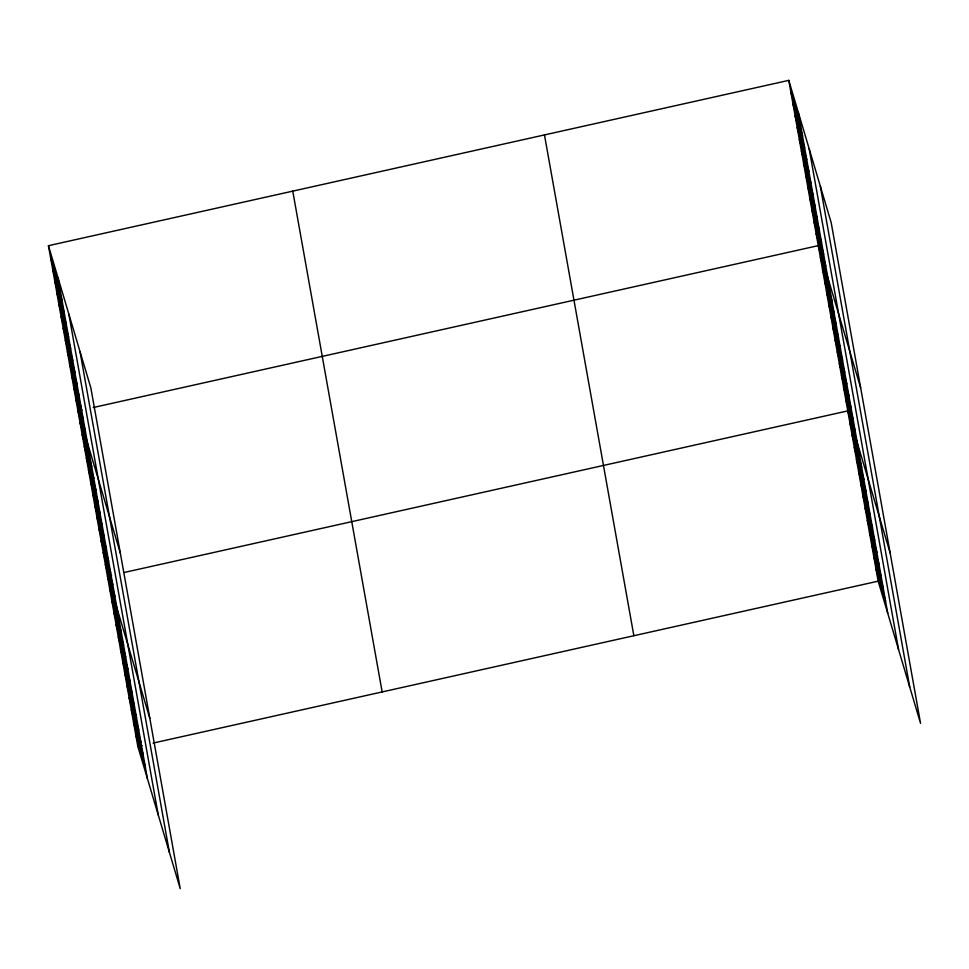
<?xml version="1.0" encoding="UTF-8"?>
<svg xmlns="http://www.w3.org/2000/svg" width="969" height="969" viewBox="0 0 969 969"><rect width="100%" height="100%" fill="white"/><g stroke="black" fill="none" stroke-linecap="round" stroke-linejoin="round"><path stroke-width="1.45" d="M48.45 245.69L90.832 387.83L180.222 888.634L137.84 746.481L48.45 245.69L788.778 80.366L831.16 222.519L920.55 723.31L878.168 581.17L788.778 80.366M82.111 410.02L77.956 410.953L120.326 553.105M93.218 407.537L818.284 245.629L860.654 387.782M111.617 575.283L107.45 576.216L149.832 718.368M124.105 572.497L847.778 410.892L890.16 553.045M137.84 746.481L142.007 745.561M153.114 743.078L878.168 581.17M790.886 92.164L800.442 124.214M792.993 103.974L802.55 136.023M795.101 115.783L804.658 147.833M797.208 127.581L806.765 159.631M799.316 139.391L808.873 171.44M801.424 151.188L810.98 183.238M803.531 162.998L813.088 195.048M805.639 174.795L815.195 206.857M807.746 186.605L817.303 218.655M809.854 198.415L819.411 230.465M811.961 210.212L821.518 242.262M814.069 222.022L823.626 254.072M816.177 233.82L825.721 265.869M820.392 257.427L829.936 289.489M822.499 269.237L832.044 301.286M824.595 281.046L834.152 313.096M826.702 292.844L836.259 324.894M828.81 304.654L838.367 336.703M830.917 316.451L840.474 348.501M833.025 328.261L842.582 360.311M835.133 340.071L844.689 372.12M837.24 351.868L846.797 383.918M839.348 363.678L848.905 395.727M841.455 375.475L851.012 407.525M843.563 387.285L853.12 419.335M845.671 399.083L855.227 431.144M849.946 423.053L859.503 455.103M852.126 435.214L861.671 467.264M854.295 447.375L863.851 479.425M856.463 459.536L866.02 491.598M858.631 471.709L868.188 503.759M860.811 483.87L870.356 515.92M862.979 496.031L872.536 528.081M865.147 508.192L874.704 540.242M867.316 520.353L876.872 552.403M869.484 532.514L879.04 564.564M871.664 544.675L881.221 576.725M873.832 556.836L883.389 588.886M876 569.009L885.557 601.059M50.558 257.488L60.114 289.537M52.665 269.297L62.222 301.347M54.773 281.095L64.329 313.144M56.88 292.904L66.437 324.954M58.988 304.714L68.545 336.764M61.095 316.512L70.652 348.561M63.203 328.321L72.76 360.371M65.311 340.119L74.867 372.169M67.418 351.929L76.975 383.978M69.526 363.726L79.07 395.788M71.633 375.536L81.178 407.586M73.741 387.346L83.286 419.395M75.848 399.143L85.393 431.193M80.052 422.75L89.608 454.8M82.159 434.56L91.716 466.61M84.267 446.358L93.823 478.42M86.374 458.167L95.931 490.217M88.482 469.977L98.039 502.027M90.589 481.775L100.146 513.824M92.697 493.584L102.254 525.634M94.805 505.382L104.361 537.432M96.912 517.192L106.469 549.241M99.02 529.001L108.576 561.051M101.127 540.799L110.684 572.849M103.235 552.609L112.792 584.658M105.342 564.406L114.899 596.456M109.618 588.377L119.175 620.426M111.786 600.538L121.343 632.587M113.967 612.699L123.523 644.748M116.135 624.86L125.691 656.909M118.303 637.021L127.86 669.082M120.471 649.194L130.028 681.243M122.651 661.355L132.208 693.404M124.819 673.516L134.376 705.565M126.987 685.677L136.544 717.726M129.156 697.837L138.712 729.887M131.336 709.998L140.88 742.048M133.504 722.159L143.061 754.209M135.672 734.32L145.229 766.37M820.319 186.181L909.721 686.985M809.163 148.742L898.554 649.545M798.335 112.416L887.725 613.22M544.469 134.921L633.859 635.725M292.759 191.135L382.149 691.927M79.991 351.505L169.393 852.308M68.835 314.065L158.226 814.868M58.007 277.74L147.397 778.543"/></g></svg>
